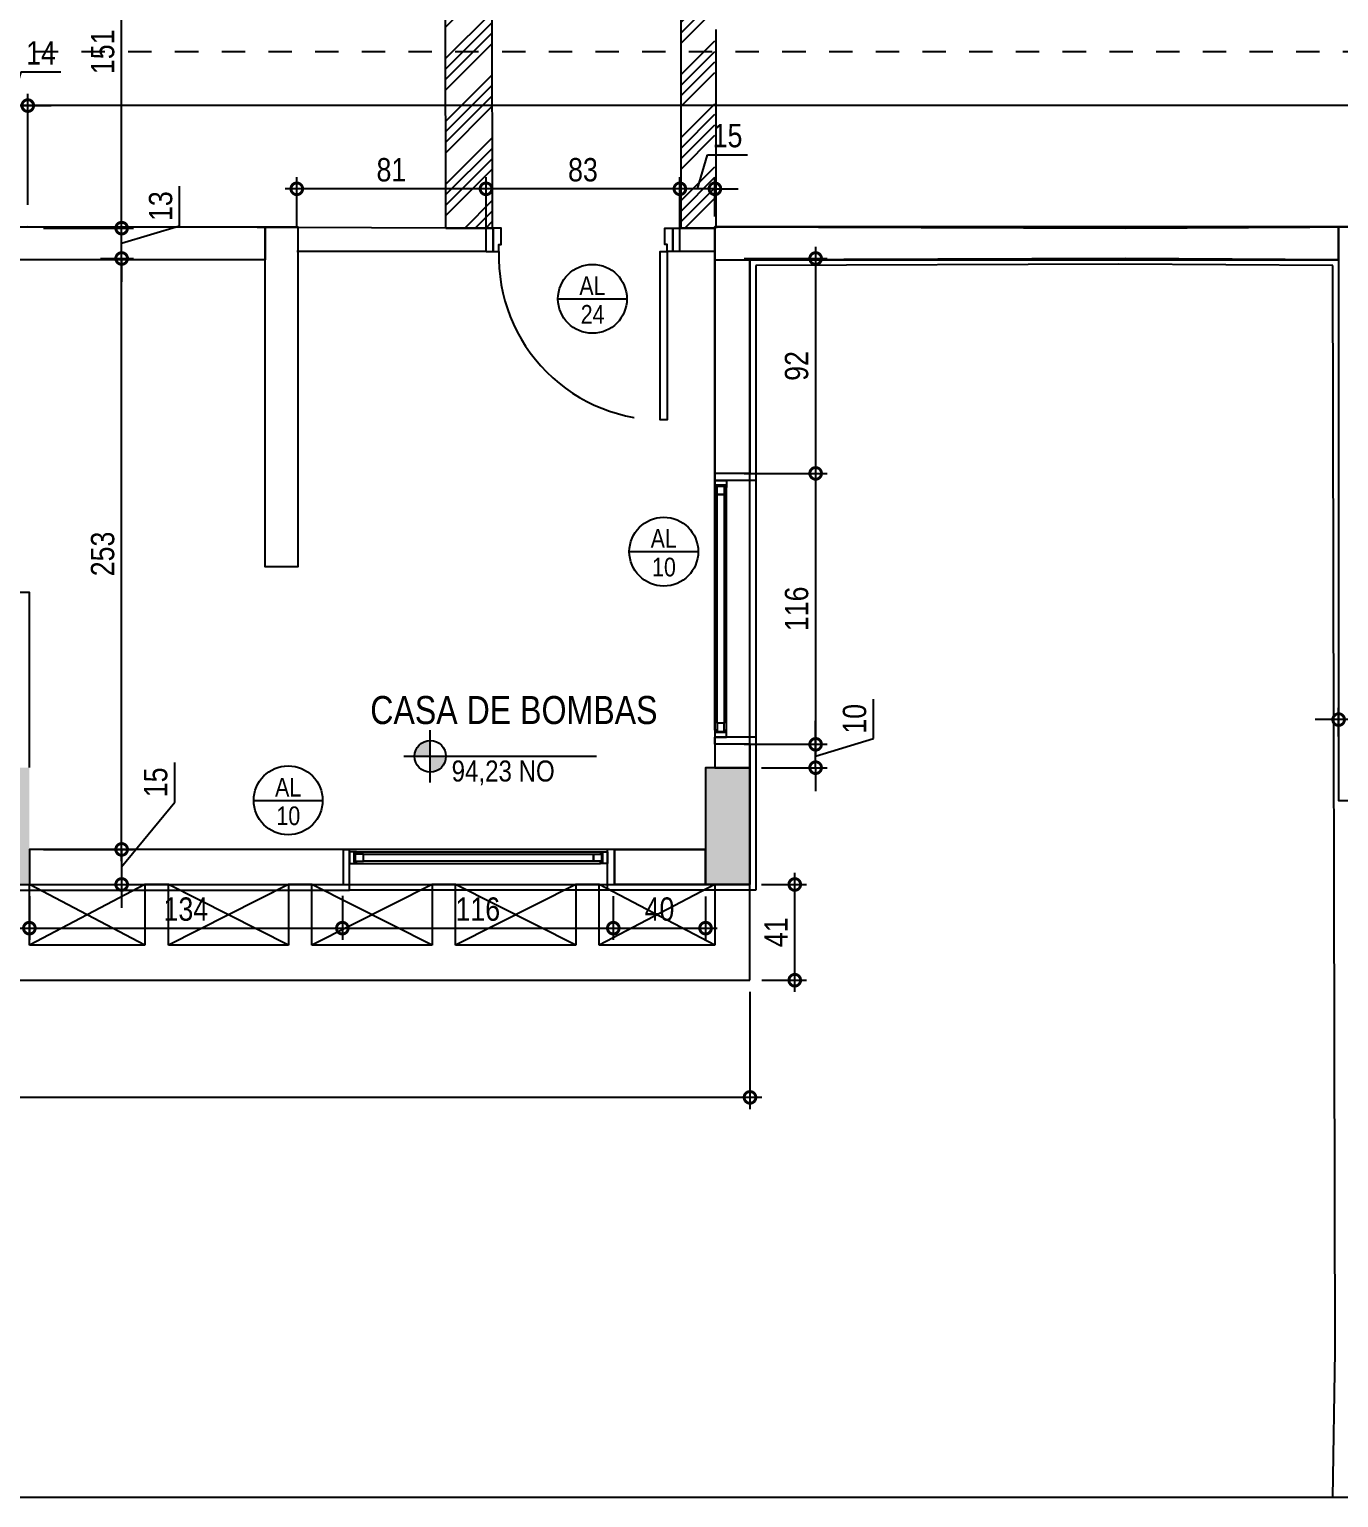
# Model space of a CAD drawing. Header units: metres. Extents: x -21 to 570, y -75 to 184.
# Drawn here: x -5.74 to -0.14, y -2.99 to 3.3 of the extents above; entities that cross this region are included whole.
import ezdxf
from ezdxf.enums import TextEntityAlignment as Align

# ---------------------------------------------------------------- set-up
doc = ezdxf.new("R2010")
doc.units = ezdxf.units.M
for name, pattern in [('CONTINUOS', [0]), ('DASHEDX2', [1.5, 1, -0.5]), ('ESTILO_TQS_0001', [1, 0.7, -0.3]), ('ESTILO_TQS_0004', [1.12, 0.5, -0.2, 0.01, -0.2, 0.01, -0.2])]:
    doc.linetypes.add(name, pattern=pattern)
for name, color, linetype in [('1', 232, 'DASHEDX2'), ('205', 7, 'ESTILO_TQS_0004'), ('21', 232, 'Continuous'), ('210', 15, 'ESTILO_TQS_0001'), ('28', 232, 'Continuous'), ('3', 2, 'Continuous'), ('ARQ-ALV ACAB', 4, 'Continuous'), ('ARQ-ALV OSSO', 5, 'Continuous'), ('ARQ-AUX', 7, 'Continuous'), ('ARQ-AUX1', 1, 'Continuous'), ('ARQ-CAX @ 1', 1, 'Continuous'), ('ARQ-DIM', 2, 'Continuous'), ('ARQ-PRJ', 7, 'DASHEDX2'), ('ARQ-SIM', 1, 'Continuous'), ('ARQ-TXT', 2, 'Continuous')]:
    doc.layers.add(name, color=color, linetype=linetype)
doc.styles.add('Adesa', font='ARIALN.TTF')
doc.styles.add('M50', font='ARIALN.TTF', dxfattribs={"height": 0.15})
doc.dimstyles.new('ADESA 1-0050', dxfattribs={"dimtxt": 0.1, "dimasz": 0.1, "dimexe": 0.05, "dimexo": 0.05, "dimgap": 0.03, "dimtad": 1, "dimdec": 1, "dimlfac": 100, "dimzin": 12, "dimtxsty": 'Adesa', "dimblk": 'DOTSMALL', "dimcen": 1, "dimdle": 0.05, "dimclrd": 1, "dimclre": 1, "dimclrt": 256, "dimazin": 3, "dimtm": 1e-09, "dimtfac": 1, "dimtdec": 1, "dimtmove": 1, "dimatfit": 0, "dimldrblk": 'DOTSMALL', "dimfxl": 0.8, "dimtvp": 2, "dimtolj": 1, "dimtzin": 0, "dimarcsym": 0})

# ---------------------------------------------------------------- blocks, each defined once
blk = doc.blocks.new('*U489')
at = {"color": 0, "linetype": 'ByBlock', "ltscale": 0.5}
for points in [[(0.02, -0.045), (0.02, -0.045), (0.02, -0.045), (0.02, -0.045), (0.02, -0.045), (0.02, -0.045), (0.02, -0.045), (0.02, -0.045), (0.02, -0.045), (0.03, -0.045), (0.03, -0.05), (0, -0.05), (0, 0), (0.03, 0), (0.03, -0.005), (0.02, -0.005), (0.02, -0.045)], [(1.085, -0.045), (1.085, -0.045), (1.085, -0.045), (1.085, -0.045), (1.085, -0.045), (1.085, -0.045), (1.085, -0.045), (1.085, -0.045), (1.085, -0.045), (1.075, -0.045), (1.075, -0.05), (1.105, -0.05), (1.105, 0), (1.075, 0), (1.075, -0.005), (1.085, -0.005), (1.085, -0.045)], [(0.025, -0.01), (0.06, -0.01), (0.06, -0.04), (0.025, -0.04)], [(1.08, -0.01), (1.045, -0.01), (1.045, -0.04), (1.08, -0.04)]]:
    blk.add_lwpolyline(points, close=True, dxfattribs=at)
at = {"color": 8, "linetype": 'ByBlock', "ltscale": 0.5}
for points in [[(1.075, 0), (0.03, 0)], [(1.075, -0.05), (0.03, -0.05)]]:
    blk.add_lwpolyline(points, dxfattribs=at)
at = {"color": 7, "linetype": 'ByBlock', "ltscale": 0.5}
blk.add_lwpolyline([(1.045, -0.01), (1.045, -0.04), (0.06, -0.04), (0.06, -0.01)], close=True, dxfattribs=at)
blk = doc.blocks.new('*U418')
for points in [[(-0.745, -0.1), (-0.72, -0.1), (-0.72, -0.07), (-0.71, -0.07), (-0.71, 0), (-0.745, 0), (-0.745, -0.1)], [(0.025, -0.1), (0, -0.1), (0, -0.07), (-0.01, -0.07), (-0.01, 0), (0.025, 0), (0.025, -0.1)], [(0, -0.1), (0, -0.8204), (-0.03, -0.8204), (-0.03, -0.1)]]:
    blk.add_lwpolyline(points, close=True)
at = {"layer": 'ARQ-PRJ'}
blk.add_arc((-0.0208, -0.1212), 0.6996, 178.25988, 271.70132, dxfattribs=at)
blk = doc.blocks.new('EST-PR-012-BAR-R02')
at = {"layer": '1', "color": 1, "linetype": 'CONTINUOS'}
for points in [[(335.49, 77), (266, 77)], [(266, 77), (266, 36)], [(396.99, 77), (335.49, 77)], [(458.49, 77), (396.99, 77)], [(519.99, 77), (458.49, 77)], [(581.98, 77), (519.99, 77)], [(281, 62), (330.49, 62)], [(281, 36), (281, 62)], [(330.49, 62), (330.49, 36)], [(340.49, 62), (391.99, 62)], [(340.49, 36), (340.49, 62)], [(391.99, 62), (391.99, 36)], [(401.99, 62), (453.49, 62)], [(401.99, 36), (401.99, 62)], [(453.49, 62), (453.49, 36)], [(463.49, 62), (514.99, 62)], [(463.49, 36), (463.49, 62)], [(514.99, 62), (514.99, 36)], [(524.99, 62), (574.48, 62)], [(524.99, 36), (524.99, 62)], [(574.48, 62), (574.48, 36)], [(330.49, 36), (285, 36)], [(391.99, 36), (340.49, 36)], [(453.49, 36), (401.99, 36)], [(514.99, 36), (463.49, 36)], [(574.48, 36), (524.99, 36)], [(574.48, -14), (574.48, -89)], [(574.48, -89), (645.7, -89)]]:
    blk.add_lwpolyline(points, dxfattribs=at)
at = {"layer": '21'}
for p, q in [((281, 36), (330.49, 62)), ((281, 62), (330.49, 36)), ((340.49, 36), (391.99, 62)), ((340.49, 62), (391.99, 36)), ((401.99, 36), (453.49, 62)), ((401.99, 62), (453.49, 36)), ((463.49, 36), (514.99, 62)), ((463.49, 62), (514.99, 36)), ((524.99, 36), (574.48, 62)), ((524.99, 62), (574.48, 36))]:
    blk.add_line(p, q, dxfattribs=at)
at = {"layer": '210'}
for p, q in [((330.49, 36), (340.49, 36)), ((391.99, 36), (401.99, 36)), ((453.49, 36), (463.49, 36)), ((514.99, 36), (524.99, 36))]:
    blk.add_line(p, q, dxfattribs=at)
blk = doc.blocks.new('*U478')
at = {"color": 0, "linetype": 'ByBlock', "ltscale": 0.5}
for points in [[(0.02, -0.045), (0.02, -0.045), (0.02, -0.045), (0.02, -0.045), (0.02, -0.045), (0.02, -0.045), (0.02, -0.045), (0.02, -0.045), (0.02, -0.045), (0.03, -0.045), (0.03, -0.05), (0, -0.05), (0, 0), (0.03, 0), (0.03, -0.005), (0.02, -0.005), (0.02, -0.045)], [(1.08, -0.045), (1.08, -0.045), (1.08, -0.045), (1.08, -0.045), (1.08, -0.045), (1.08, -0.045), (1.08, -0.045), (1.08, -0.045), (1.08, -0.045), (1.07, -0.045), (1.07, -0.05), (1.1, -0.05), (1.1, 0), (1.07, 0), (1.07, -0.005), (1.08, -0.005), (1.08, -0.045)], [(0.025, -0.01), (0.06, -0.01), (0.06, -0.04), (0.025, -0.04)], [(1.075, -0.01), (1.04, -0.01), (1.04, -0.04), (1.075, -0.04)]]:
    blk.add_lwpolyline(points, close=True, dxfattribs=at)
at = {"color": 8, "linetype": 'ByBlock', "ltscale": 0.5}
for points in [[(1.07, 0), (0.03, 0)], [(1.07, -0.05), (0.03, -0.05)]]:
    blk.add_lwpolyline(points, dxfattribs=at)
at = {"color": 7, "linetype": 'ByBlock', "ltscale": 0.5}
blk.add_lwpolyline([(1.04, -0.01), (1.04, -0.04), (0.06, -0.04), (0.06, -0.01)], close=True, dxfattribs=at)
blk = doc.blocks.new('A$C3afc5645')
h = blk.add_hatch()
h.set_pattern_fill('ANSI34', color=8, scale=0.01)
h.paths.add_polyline_path([(4.2634, -3.6133), (4.0634, -3.6133), (4.0634, -3.9609), (4.2634, -3.9609)])
h.paths.add_polyline_path([(4.2634, -3.6133), (4.2634, -3.4133), (3.9641, -3.4133), (3.9617, -2.4498), (3.7617, -2.4503), (3.7646, -3.6133)])
h.paths.add_polyline_path([(9.9254, -3.6922), (10.1254, -3.6922), (10.1254, -4.7922), (9.9254, -4.7922)])
h.paths.add_polyline_path([(9.9254, -2.7177), (10.1254, -2.7177), (10.1254, -1.6177), (9.9254, -1.6177)])
at = {"layer": 'ARQ-AUX1'}
h = blk.add_hatch(dxfattribs=at)
h.set_pattern_fill('ANSI34', color=8, scale=0.01)
h.paths.add_polyline_path([(2.956, -2.45), (2.881, -2.45), (2.881, -3.2051), (2.956, -3.2051)])
h.paths.add_polyline_path([(2.881, -2.45), (2.81, -2.45), (2.81, -2.49), (2.81, -3.2051), (2.881, -3.2051)])
h.paths.add_polyline_path([(2.956, -3.2051), (2.881, -3.2051), (2.881, -3.4372), (2.956, -3.3646)])
h.paths.add_polyline_path([(2.881, -3.2051), (2.8099, -3.2051), (2.8099, -3.506), (2.881, -3.4372)])
h.paths.add_polyline_path([(2.806, -3.301), (2.6599, -3.4424), (2.6599, -3.6511), (2.806, -3.5098)])
h.paths.add_polyline_path([(2.6599, -3.4424), (2.1457, -3.9401), (2.3614, -3.9401), (2.6599, -3.6511)])
for p, q in [((2.806, -3.301, 0), (2.806, -2.45)), ((2.806, -2.45), (2.806, -2.45)), ((2.956, -3.3646, 0), (2.956, -2.4454)), ((2.956, -2.4454), (2.956, -2.45)), ((3.7617, -2.4503, 0), (3.7646, -3.6133, 0)), ((3.9617, -2.4498, 0), (3.9641, -3.4133, 0)), ((3.9641, -3.4133, 0), (4.2634, -3.4133, 0)), ((3.7646, -3.6133, 0), (4.2634, -3.6133, 0))]:
    blk.add_line(p, q, dxfattribs=at)
blk.add_lwpolyline([(2.806, -2.45), (2.956, -2.45)], dxfattribs=at)
at = {"layer": 'ARQ-AUX1', "elevation": 0}
blk.add_lwpolyline([(3.9617, -2.4498), (3.7617, -2.4503)], dxfattribs=at)
blk = doc.blocks.new('est-lo-12-bar-r05')
at = {"layer": '3'}
h = blk.add_hatch(color=8, dxfattribs=at)
h.dxf.hatch_style = 1
h.paths.add_polyline_path([(265.995777, -14.002855), (284.995777, -14.002855), (284.995777, 35.997145), (265.995777, 35.997145)])
h.paths.add_polyline_path([(574.479516, -14.002855), (593.479516, -14.002855), (593.479516, 35.997145), (574.479516, 35.997145)])
h.paths.add_polyline_path([(574.479516, -677.000531), (593.479516, -677.000531), (593.479516, -627.000531), (574.479516, -627.000531)])
h.paths.add_polyline_path([(265.995777, -677.000531), (284.995777, -677.000531), (284.995777, -627.000531), (265.995777, -627.000531)])
h.paths.add_polyline_path([(-805.000061, -14.002855), (-786.000061, -14.002855), (-786.000061, 35.997145), (-805.000061, 35.997145)])
h.paths.add_polyline_path([(-1113.500883, -14.002855), (-1094.500883, -14.002855), (-1094.500883, 35.997145), (-1113.500883, 35.997145)])
h.paths.add_polyline_path([(-1113.500883, -677.000531), (-1094.500883, -677.000531), (-1094.500883, -627.000531), (-1113.500883, -627.000531)])
h.paths.add_polyline_path([(-805.000061, -677.000531), (-786.000061, -677.000531), (-786.000061, -627.000531), (-805.000061, -627.000531)])
at = {"layer": '1'}
blk.add_line((14, -245.501325), (13.994618, 0), dxfattribs=at)
at = {"layer": '205'}
blk.add_line((-3517.85276, -320.501693), (1995.986055, -320.501693), dxfattribs=at)
at = {"layer": '28'}
for p, q in [((280.995777, -231.500633), (14, -231.501268)), ((14, -231.501268), (14, -245.501325)), ((14, -245.501325), (280.995777, -245.501325))]:
    blk.add_line(p, q, dxfattribs=at)
for points in [[(284.995777, 20.996335), (574.479516, 20.996335), (574.479516, 35.996335), (284.995777, 35.996335), (284.995777, 20.996335)], [(284.995777, 20.996335), (574.479516, 20.996335)], [(0.005382, -245.501325), (14, -245.501325), (13.994618, 0), (0, 0), (0.005382, -245.501325)], [(265.995777, -245.501325), (280.995777, -245.501325), (280.995777, -14.002855), (265.995777, -14.002855), (265.995777, -231.500669)], [(265.995777, -14.002855), (265.995777, -231.500209)], [(280.995777, -231.500209), (280.995777, -14.002855)]]:
    blk.add_lwpolyline(points, dxfattribs=at)
for points in [[(459.496043, -99.999277), (473.496043, -99.999277), (473.496043, -245.501325), (459.496043, -245.501325)], [(473.496043, -231.500353), (741.985584, -231.500353), (741.985584, -245.50198), (473.496043, -245.50198)]]:
    blk.add_lwpolyline(points, close=True, dxfattribs=at)
at = {"layer": '3', "linetype": 'Continuous'}
blk.add_lwpolyline([(265.995777, -14.002855), (284.995777, -14.002855), (284.995777, 35.997145), (265.995777, 35.997145), (265.995777, -14.002855)], dxfattribs=at)
blk = doc.blocks.new('COBERTURA')
at = {"layer": 'ARQ-ALV ACAB'}
for p, q in [((-5.195, 2.985), (0.1749, 2.985)), ((0.1649, 2.985, 0), (0.1549, 2.36, 0)), ((0.1549, 2.36, 0), (0.165, -2.29)), ((2.635, -1.9751), (2.635, 0.3849)), ((2.635, 0.3849), (3.2699, 0.3849)), ((3.2699, 0.3849), (3.27, 0.2099)), ((5.9198, 0.3849), (4.375, 0.3849)), ((4.375, 0.3849), (4.375, 0.2099)), ((2.635, -0.27), (2.81, -0.27)), ((2.635, -1.37), (2.81, -1.37)), ((2.635, -2.29), (2.635, -1.975)), ((2.635, -1.975), (2.635, -1.9751)), ((0.165, -2.29), (1.0804, -2.2951, 0)), ((1.0804, -2.2951, 0), (2.635, -2.29)), ((2.96, -2.35), (2.99, -2.35)), ((2.99, -2.35), (2.99, -2.45)), ((3.79, -2.35), (3.76, -2.35)), ((3.76, -2.35), (3.76, -2.45)), ((2.99, -2.45), (2.96, -2.45)), ((3.76, -2.45), (3.79, -2.45)), ((2.805, -2.455), (2.805, -2.455))]:
    blk.add_line(p, q, dxfattribs=at)
for points in [[(3.24, 0.2099), (3.2699, 0.2099)], [(4.4, 0.2099), (4.375, 0.2099)], [(2.81, -0.24), (2.81, -0.27)], [(2.81, -1.37), (2.81, -1.4)]]:
    blk.add_lwpolyline(points, dxfattribs=at)
at = {"layer": 'ARQ-ALV OSSO'}
for p, q in [((2.66, 0.3599), (3.24, 0.3599)), ((2.66, -0.2401), (2.66, 0.3599)), ((3.24, 0.2099), (3.24, 0.36)), ((3.24, 0.36), (3.24, 0.2099)), ((3.24, 0.3599), (3.24, 0.2099)), ((3.24, 0.2099), (2.85, 0.2099)), ((2.66, -0.24), (2.81, -0.24)), ((2.66, -2.0001), (2.66, -1.4)), ((2.66, -1.4), (2.81, -1.4)), ((2.81, -1.3995), (2.81, -2.455)), ((2.66, -2.315), (2.66, -2)), ((2.66, -2), (2.66, -2.0001)), ((0.14, -2.315), (1.0504, -2.3201, 0)), ((1.0504, -2.3201, 0), (2.66, -2.315)), ((2.81, -2.3501), (2.96, -2.35)), ((2.96, -2.35), (2.96, -2.45)), ((1.0504, -2.45), (0.0001, -2.455)), ((2.805, -2.455), (1.0504, -2.45)), ((2.8, -2.45), (2.8, -2.45)), ((2.96, -2.45), (2.81, -2.45))]:
    blk.add_line(p, q, dxfattribs=at)
for points in [[(4.4, 0.36), (4.4, 0.2099), (5.7448, 0.2099)], [(5.8948, 0.3599), (5.8948, 0.3599), (4.4, 0.3599)], [(2.81, -0.24), (2.81, -0.14)], [(5.7448, -0.1401), (5.7448, -0.8901), (6.26, -0.8901), (6.26, -0.74)], [(4.595, -2.35), (4.595, -1), (4.735, -1), (4.735, -2.315), (7.4199, -2.315), (7.4199, -2.455), (5.8948, -2.4551)], [(3.79, -2.35), (3.79, -2.45)], [(3.79, -2.35), (4.6, -2.35)], [(3.79, -2.45), (5.7516, -2.455)]]:
    blk.add_lwpolyline(points, dxfattribs=at)
at = {"layer": 'ARQ-AUX', "elevation": 0}
blk.add_lwpolyline([(0.1646, 2.9852), (10.1446, 2.9851)], dxfattribs=at)
at = {"layer": 'ARQ-AUX'}
for points in [[(3.2699, 0.3849), (4.375, 0.3849)], [(2.635, -1.37), (2.6349, -0.265)]]:
    blk.add_lwpolyline(points, dxfattribs=at)
at = {"linetype": 'Continuous', "xscale": 0.01, "yscale": 0.01, "zscale": 0.01}
for name, p in [('est-lo-12-bar-r05', (0, 0)), ('EST-PR-012-BAR-R02', (0, -0.0001, 0))]:
    blk.add_blockref(name, p, dxfattribs=at)
at = {"layer": 'ARQ-CAX @ 1'}
blk.add_blockref('*U489', (3.2699, 0.2699), dxfattribs=at)
for name, p, rotation in [('*U478', (2.76, -1.37), 90.00000000000001), ('*U418', (3.015, -2.45), 180)]:
    blk.add_blockref(name, p, dxfattribs=dict(at, rotation=rotation))
at = {"layer": 'ARQ-DIM'}
blk.add_blockref('A$C3afc5645', (0, 0), dxfattribs=at)
blk = doc.blocks.new('NipAcOs')
at = {"layer": 'ARQ-SIM'}
h = blk.add_hatch(color=256, dxfattribs=at)
h.dxf.hatch_style = 1
h.paths.add_polyline_path([(0, 0.15, 0.414214), (-0.15, 0), (0, 0)])
h.paths.add_polyline_path([(0.15, 0), (0, 0), (0, -0.15, 0.414214)])
for p, q in [((0, -0.25), (0, 0.25)), ((-0.25, 0), (0.15, 0)), ((0.15, 0), (1.583, 0))]:
    blk.add_line(p, q, dxfattribs=at)
blk.add_circle((0, 0), 0.15, dxfattribs=at)
at = {"style": 'Adesa'}
for p in [(0.204, 0.06), (0.204, -0.24)]:
    blk.add_attdef('000,00', p, '', height=0.2, dxfattribs=at)
blk = doc.blocks.new('TIPO COTA$0$Chamada_planta')
at = {"layer": 'ARQ-SIM'}
blk.add_line((-0.983, 0), (0.983, 0), dxfattribs=at)
blk.add_circle((0, 0), 0.983, dxfattribs=at)
at = {"layer": 'ARQ-SIM', "color": 2, "style": 'Adesa'}
for tag, p in [('NUMERO', (0, 0.234)), ('C.D.', (0, -0.272))]:
    blk.add_attdef(tag, text='', height=0.5, dxfattribs=at).set_placement(p, align=Align.MIDDLE_CENTER)
blk = doc.blocks.new('_DotSmall')
at = {"color": 0, "linetype": 'ByBlock', "const_width": 0.5}
blk.add_lwpolyline([(-0.0625, 0, 1), (0.0625, 0, 1)], format="xyb", close=True, dxfattribs=at)
blk = doc.blocks.new('*D156')
at = {"layer": 'ARQ-DIM', "color": 1, "lineweight": -2, "transparency": 16777216}
for p, q in [((-5.7448, -0.4099), (-5.7448, -0.5971)), ((-4.405, -0.4087), (-4.405, -0.5971)), ((-5.7948, -0.5471), (-4.355, -0.5471))]:
    blk.add_line(p, q, dxfattribs=at)
at = {"layer": 'Defpoints', "color": 0, "transparency": 16777216}
for p in [(-5.7448, -0.3599, 0), (-4.405, -0.3587, 0), (-4.405, -0.5471)]:
    blk.add_point(p, dxfattribs=at)
at = {"layer": 'ARQ-DIM', "color": 1, "lineweight": -2, "transparency": 16777216, "xscale": 0.1, "yscale": 0.1, "zscale": 0.1, "rotation": 180}
blk.add_blockref('_DotSmall', (-5.7448, -0.5471), dxfattribs=at)
at = {"layer": 'ARQ-DIM', "color": 1, "lineweight": -2, "transparency": 16777216, "xscale": 0.1, "yscale": 0.1, "zscale": 0.1}
blk.add_blockref('_DotSmall', (-4.405, -0.5471), dxfattribs=at)
at = {"layer": 'ARQ-DIM', "transparency": 16777216, "insert": (-5.0749, -0.4661), "char_height": 0.1, "attachment_point": 5, "style": 'Adesa'}
blk.add_mtext('\\A1;134', dxfattribs=at)
blk = doc.blocks.new('*D157')
at = {"layer": 'ARQ-DIM', "color": 1, "lineweight": -2, "transparency": 16777216}
for p, q in [((-4.405, -0.4099), (-4.405, -0.5971)), ((-3.245, -0.4099), (-3.245, -0.5971)), ((-4.455, -0.5471), (-3.195, -0.5471))]:
    blk.add_line(p, q, dxfattribs=at)
at = {"layer": 'Defpoints', "color": 0, "transparency": 16777216}
for p in [(-4.405, -0.3599, 0), (-3.245, -0.3599, 0), (-3.245, -0.5471)]:
    blk.add_point(p, dxfattribs=at)
at = {"layer": 'ARQ-DIM', "color": 1, "lineweight": -2, "transparency": 16777216, "xscale": 0.1, "yscale": 0.1, "zscale": 0.1, "rotation": 180}
blk.add_blockref('_DotSmall', (-4.405, -0.5471), dxfattribs=at)
at = {"layer": 'ARQ-DIM', "color": 1, "lineweight": -2, "transparency": 16777216, "xscale": 0.1, "yscale": 0.1, "zscale": 0.1}
blk.add_blockref('_DotSmall', (-3.245, -0.5471), dxfattribs=at)
at = {"layer": 'ARQ-DIM', "transparency": 16777216, "insert": (-3.825, -0.4661), "char_height": 0.1, "attachment_point": 5, "style": 'Adesa'}
blk.add_mtext('\\A1;116', dxfattribs=at)
blk = doc.blocks.new('*D158')
at = {"layer": 'ARQ-DIM', "color": 1, "lineweight": -2, "transparency": 16777216}
for p, q in [((-3.245, -0.4099), (-3.245, -0.5971)), ((-2.85, -0.4112), (-2.85, -0.5971)), ((-3.295, -0.5471), (-2.8, -0.5471))]:
    blk.add_line(p, q, dxfattribs=at)
at = {"layer": 'Defpoints', "color": 0, "transparency": 16777216}
for p in [(-3.245, -0.3599, 0), (-2.85, -0.3612, 0), (-2.85, -0.5471)]:
    blk.add_point(p, dxfattribs=at)
at = {"layer": 'ARQ-DIM', "color": 1, "lineweight": -2, "transparency": 16777216, "xscale": 0.1, "yscale": 0.1, "zscale": 0.1, "rotation": 180}
blk.add_blockref('_DotSmall', (-3.245, -0.5471), dxfattribs=at)
at = {"layer": 'ARQ-DIM', "color": 1, "lineweight": -2, "transparency": 16777216, "xscale": 0.1, "yscale": 0.1, "zscale": 0.1}
blk.add_blockref('_DotSmall', (-2.85, -0.5471), dxfattribs=at)
at = {"layer": 'ARQ-DIM', "transparency": 16777216, "insert": (-3.0475, -0.4661), "char_height": 0.1, "attachment_point": 5, "style": 'Adesa'}
blk.add_mtext('\\A1;40', dxfattribs=at)
blk = doc.blocks.new('*D21')
at = {"layer": 'ARQ-DIM', "color": 1, "lineweight": -2, "transparency": 16777216}
for p, q in [((-5.8232, 2.9747), (-5.7796, 3.1199)), ((-5.7796, 3.1199), (-5.6102, 3.1199)), ((-5.8948, 2.525), (-5.8948, 3.0247)), ((-5.7516, 2.55), (-5.7516, 3.0247)), ((-5.8948, 2.9747), (-5.9948, 2.9747)), ((-5.8948, 2.9747), (-5.7516, 2.9747)), ((-5.8948, 2.9747), (-5.7516, 2.9747)), ((-5.7516, 2.9747), (-5.6516, 2.9747))]:
    blk.add_line(p, q, dxfattribs=at)
at = {"layer": 'Defpoints', "color": 0, "transparency": 16777216}
for p in [(-5.7516, 2.9747), (-5.8948, 2.475, 0), (-5.7516, 2.5, 0)]:
    blk.add_point(p, dxfattribs=at)
at = {"layer": 'ARQ-DIM', "color": 1, "lineweight": -2, "transparency": 16777216, "xscale": 0.1, "yscale": 0.1, "zscale": 0.1}
blk.add_blockref('_DotSmall', (-5.8948, 2.9747), dxfattribs=at)
at = {"layer": 'ARQ-DIM', "color": 1, "lineweight": -2, "transparency": 16777216, "xscale": 0.1, "yscale": 0.1, "zscale": 0.1, "rotation": 180}
blk.add_blockref('_DotSmall', (-5.7516, 2.9747), dxfattribs=at)
at = {"layer": 'ARQ-DIM', "transparency": 16777216, "insert": (-5.6949, 3.2001), "char_height": 0.1, "attachment_point": 5, "style": 'Adesa'}
blk.add_mtext('\\A1;14', dxfattribs=at)
blk = doc.blocks.new('*D25')
at = {"layer": 'ARQ-DIM', "color": 1, "lineweight": -2, "transparency": 16777216}
for p, q in [((-5.1225, -0.0079), (-5.1225, 0.1625)), ((-5.3497, -0.2849), (-5.1225, -0.0079)), ((-5.3497, -0.2099), (-5.3497, -0.1099)), ((-5.6849, -0.2099), (-5.2997, -0.2099)), ((-5.3497, -0.2099), (-5.3497, -0.3599)), ((-5.3497, -0.2099), (-5.3497, -0.3599)), ((-5.6849, -0.3599), (-5.2997, -0.3599)), ((-5.3497, -0.3599), (-5.3497, -0.4599))]:
    blk.add_line(p, q, dxfattribs=at)
at = {"layer": 'Defpoints', "color": 0, "transparency": 16777216}
for p in [(-5.7349, -0.2099, 0), (-5.7349, -0.3599, 0), (-5.3497, -0.3599)]:
    blk.add_point(p, dxfattribs=at)
at = {"layer": 'ARQ-DIM', "color": 1, "lineweight": -2, "transparency": 16777216, "xscale": 0.1, "yscale": 0.1, "zscale": 0.1}
for p, rotation in [((-5.3497, -0.2099), 270), ((-5.3497, -0.3599), 90)]:
    blk.add_blockref('_DotSmall', p, dxfattribs=dict(at, rotation=rotation))
at = {"layer": 'ARQ-DIM', "transparency": 16777216, "insert": (-5.2036, 0.0773), "char_height": 0.1, "attachment_point": 5, "rotation": 90, "style": 'Adesa'}
blk.add_mtext('\\A1;15', dxfattribs=at)
blk = doc.blocks.new('*D26')
at = {"layer": 'ARQ-DIM', "color": 1, "lineweight": -2, "transparency": 16777216}
for p, q in [((-5.3497, -0.26), (-5.3497, 2.37)), ((-5.4397, 2.32), (-5.2997, 2.32)), ((-5.3757, -0.21), (-5.2997, -0.21))]:
    blk.add_line(p, q, dxfattribs=at)
at = {"layer": 'Defpoints', "color": 0, "transparency": 16777216}
for p in [(-5.4897, 2.32, 0), (-5.3497, 2.32), (-5.4257, -0.21, 0)]:
    blk.add_point(p, dxfattribs=at)
at = {"layer": 'ARQ-DIM', "color": 1, "lineweight": -2, "transparency": 16777216, "xscale": 0.1, "yscale": 0.1, "zscale": 0.1}
for p, rotation in [((-5.3497, 2.32), 90), ((-5.3497, -0.21), 270)]:
    blk.add_blockref('_DotSmall', p, dxfattribs=dict(at, rotation=rotation))
at = {"layer": 'ARQ-DIM', "transparency": 16777216, "insert": (-5.4307, 1.055), "char_height": 0.1, "attachment_point": 5, "rotation": 90, "style": 'Adesa'}
blk.add_mtext('\\A1;253', dxfattribs=at)
blk = doc.blocks.new('*D27')
at = {"layer": 'ARQ-DIM', "color": 1, "lineweight": -2, "transparency": 16777216}
for p, q in [((-5.1015, 2.4595), (-5.1015, 2.6292)), ((-5.3497, 2.45), (-5.3497, 2.55)), ((-5.3497, 2.385), (-5.1015, 2.4595)), ((-5.4423, 2.45), (-5.2997, 2.45)), ((-5.3497, 2.32), (-5.3497, 2.45)), ((-5.3497, 2.32), (-5.3497, 2.45)), ((-5.3897, 2.32), (-5.2997, 2.32)), ((-5.3497, 2.32), (-5.3497, 2.22))]:
    blk.add_line(p, q, dxfattribs=at)
at = {"layer": 'Defpoints', "color": 0, "transparency": 16777216}
for p in [(-5.4923, 2.45), (-5.3497, 2.45), (-5.4397, 2.32)]:
    blk.add_point(p, dxfattribs=at)
at = {"layer": 'ARQ-DIM', "color": 1, "lineweight": -2, "transparency": 16777216, "xscale": 0.1, "yscale": 0.1, "zscale": 0.1}
for p, rotation in [((-5.3497, 2.45), 270), ((-5.3497, 2.32), 90)]:
    blk.add_blockref('_DotSmall', p, dxfattribs=dict(at, rotation=rotation))
at = {"layer": 'ARQ-DIM', "transparency": 16777216, "insert": (-5.1825, 2.5443), "char_height": 0.1, "attachment_point": 5, "rotation": 90, "style": 'Adesa'}
blk.add_mtext('\\A1;13', dxfattribs=at)
blk = doc.blocks.new('*D28')
at = {"layer": 'ARQ-DIM', "color": 1, "lineweight": -2, "transparency": 16777216}
for p, q in [((-5.3497, 2.4), (-5.3497, 4.0101)), ((-5.5518, 3.9601), (-5.2997, 3.9601)), ((-5.685, 2.45), (-5.2997, 2.45))]:
    blk.add_line(p, q, dxfattribs=at)
at = {"layer": 'Defpoints', "color": 0, "transparency": 16777216}
for p in [(-5.6018, 3.9601, 0), (-5.3497, 3.9601), (-5.735, 2.45, 0)]:
    blk.add_point(p, dxfattribs=at)
at = {"layer": 'ARQ-DIM', "color": 1, "lineweight": -2, "transparency": 16777216, "xscale": 0.1, "yscale": 0.1, "zscale": 0.1}
for p, rotation in [((-5.3497, 3.9601), 90), ((-5.3497, 2.45), 270)]:
    blk.add_blockref('_DotSmall', p, dxfattribs=dict(at, rotation=rotation))
at = {"layer": 'ARQ-DIM', "transparency": 16777216, "insert": (-5.4307, 3.205), "char_height": 0.1, "attachment_point": 5, "rotation": 90, "style": 'Adesa'}
blk.add_mtext('\\A1;151', dxfattribs=at)
blk = doc.blocks.new('*D40')
at = {"layer": 'ARQ-DIM', "color": 1, "lineweight": -2, "transparency": 16777216}
for p, q in [((-0.0699, 0.3459), (-0.0264, 0.4912)), ((-0.0264, 0.4912), (0.1431, 0.4912)), ((-0.14, 0.273), (-0.14, 0.3959)), ((0.0001, 0.273), (0.0001, 0.3959)), ((-0.14, 0.3459), (-0.24, 0.3459)), ((0.0001, 0.3459), (-0.14, 0.3459)), ((0.0001, 0.3459), (-0.14, 0.3459)), ((0.0001, 0.3459), (0.1001, 0.3459))]:
    blk.add_line(p, q, dxfattribs=at)
at = {"layer": 'Defpoints', "color": 0, "transparency": 16777216}
for p in [(-0.14, 0.3459), (-0.14, 0.223, 0), (0.0001, 0.223)]:
    blk.add_point(p, dxfattribs=at)
at = {"layer": 'ARQ-DIM', "color": 1, "lineweight": -2, "transparency": 16777216, "xscale": 0.1, "yscale": 0.1, "zscale": 0.1}
blk.add_blockref('_DotSmall', (-0.14, 0.3459), dxfattribs=at)
at = {"layer": 'ARQ-DIM', "color": 1, "lineweight": -2, "transparency": 16777216, "xscale": 0.1, "yscale": 0.1, "zscale": 0.1, "rotation": 180}
blk.add_blockref('_DotSmall', (0.0001, 0.3459), dxfattribs=at)
at = {"layer": 'ARQ-DIM', "transparency": 16777216, "insert": (0.0584, 0.5714), "char_height": 0.1, "attachment_point": 5, "style": 'Adesa'}
blk.add_mtext('\\A1;14', dxfattribs=at)
blk = doc.blocks.new('*D42')
at = {"layer": 'ARQ-DIM', "color": 1, "lineweight": -2, "transparency": 16777216}
for p, q in [((15.35, 3.155), (15.35, 2.9245)), ((-5.7516, 2.55), (-5.7516, 3.0245)), ((15.4, 2.9745), (-5.8016, 2.9745))]:
    blk.add_line(p, q, dxfattribs=at)
at = {"layer": 'Defpoints', "color": 0, "transparency": 16777216}
for p in [(15.35, 3.205, 0), (-5.7516, 2.9745), (-5.7516, 2.5, 0)]:
    blk.add_point(p, dxfattribs=at)
at = {"layer": 'ARQ-DIM', "color": 1, "lineweight": -2, "transparency": 16777216, "xscale": 0.1, "yscale": 0.1, "zscale": 0.1, "rotation": 180}
blk.add_blockref('_DotSmall', (-5.7516, 2.9745), dxfattribs=at)
at = {"layer": 'ARQ-DIM', "color": 1, "lineweight": -2, "transparency": 16777216, "xscale": 0.1, "yscale": 0.1, "zscale": 0.1}
blk.add_blockref('_DotSmall', (15.35, 2.9745), dxfattribs=at)
at = {"layer": 'ARQ-DIM', "transparency": 16777216, "insert": (4.7992, 3.0555), "char_height": 0.1, "attachment_point": 5, "style": 'Adesa'}
blk.add_mtext('\\A1;2110', dxfattribs=at)
blk = doc.blocks.new('*D266')
at = {"layer": 'ARQ-DIM', "color": 1, "lineweight": -2, "transparency": 16777216}
for p, q in [((-2.885, 2.6184), (-2.8411, 2.7644)), ((-2.8411, 2.7644), (-2.6708, 2.7644)), ((-2.96, 2.5), (-2.96, 2.6684)), ((-2.81, 2.5), (-2.81, 2.6684)), ((-2.96, 2.6184), (-3.06, 2.6184)), ((-2.81, 2.6184), (-2.96, 2.6184)), ((-2.81, 2.6184), (-2.96, 2.6184)), ((-2.81, 2.6184), (-2.71, 2.6184))]:
    blk.add_line(p, q, dxfattribs=at)
at = {"layer": 'Defpoints', "color": 0, "transparency": 16777216}
for p in [(-2.96, 2.6184), (-2.96, 2.45), (-2.81, 2.45)]:
    blk.add_point(p, dxfattribs=at)
at = {"layer": 'ARQ-DIM', "color": 1, "lineweight": -2, "transparency": 16777216, "xscale": 0.1, "yscale": 0.1, "zscale": 0.1}
blk.add_blockref('_DotSmall', (-2.96, 2.6184), dxfattribs=at)
at = {"layer": 'ARQ-DIM', "color": 1, "lineweight": -2, "transparency": 16777216, "xscale": 0.1, "yscale": 0.1, "zscale": 0.1, "rotation": 180}
blk.add_blockref('_DotSmall', (-2.81, 2.6184), dxfattribs=at)
at = {"layer": 'ARQ-DIM', "transparency": 16777216, "insert": (-2.756, 2.8455), "char_height": 0.1, "attachment_point": 5, "style": 'Adesa'}
blk.add_mtext('\\A1;15', dxfattribs=at)
blk = doc.blocks.new('*D267')
at = {"layer": 'ARQ-DIM', "color": 1, "lineweight": -2, "transparency": 16777216}
for p, q in [((-3.79, 2.45), (-3.79, 2.6684)), ((-2.96, 2.45), (-2.96, 2.6684)), ((-2.91, 2.6184), (-3.84, 2.6184))]:
    blk.add_line(p, q, dxfattribs=at)
at = {"layer": 'Defpoints', "color": 0, "transparency": 16777216}
for p in [(-3.79, 2.6184), (-3.79, 2.4), (-2.96, 2.4)]:
    blk.add_point(p, dxfattribs=at)
at = {"layer": 'ARQ-DIM', "color": 1, "lineweight": -2, "transparency": 16777216, "xscale": 0.1, "yscale": 0.1, "zscale": 0.1, "rotation": 180}
blk.add_blockref('_DotSmall', (-3.79, 2.6184), dxfattribs=at)
at = {"layer": 'ARQ-DIM', "color": 1, "lineweight": -2, "transparency": 16777216, "xscale": 0.1, "yscale": 0.1, "zscale": 0.1}
blk.add_blockref('_DotSmall', (-2.96, 2.6184), dxfattribs=at)
at = {"layer": 'ARQ-DIM', "transparency": 16777216, "insert": (-3.375, 2.6994), "char_height": 0.1, "attachment_point": 5, "style": 'Adesa'}
blk.add_mtext('\\A1;83', dxfattribs=at)
blk = doc.blocks.new('*D268')
at = {"layer": 'ARQ-DIM', "color": 1, "lineweight": -2, "transparency": 16777216}
for p, q in [((-4.6, 2.45), (-4.6, 2.6684)), ((-3.79, 2.45), (-3.79, 2.6684)), ((-3.74, 2.6184), (-4.65, 2.6184))]:
    blk.add_line(p, q, dxfattribs=at)
at = {"layer": 'Defpoints', "color": 0, "transparency": 16777216}
for p in [(-4.6, 2.6184), (-4.6, 2.4), (-3.79, 2.4)]:
    blk.add_point(p, dxfattribs=at)
at = {"layer": 'ARQ-DIM', "color": 1, "lineweight": -2, "transparency": 16777216, "xscale": 0.1, "yscale": 0.1, "zscale": 0.1, "rotation": 180}
blk.add_blockref('_DotSmall', (-4.6, 2.6184), dxfattribs=at)
at = {"layer": 'ARQ-DIM', "color": 1, "lineweight": -2, "transparency": 16777216, "xscale": 0.1, "yscale": 0.1, "zscale": 0.1}
blk.add_blockref('_DotSmall', (-3.79, 2.6184), dxfattribs=at)
at = {"layer": 'ARQ-DIM', "transparency": 16777216, "insert": (-4.195, 2.6994), "char_height": 0.1, "attachment_point": 5, "style": 'Adesa'}
blk.add_mtext('\\A1;81', dxfattribs=at)
blk = doc.blocks.new('*D188')
at = {"layer": 'ARQ-DIM', "color": 1, "lineweight": -2, "transparency": 16777216}
for p, q in [((-10.1499, -0.82), (-10.1499, -1.3216)), ((-2.6599, -0.82), (-2.6599, -1.3216)), ((-2.6099, -1.2716), (-10.1999, -1.2716))]:
    blk.add_line(p, q, dxfattribs=at)
at = {"layer": 'Defpoints', "color": 0, "transparency": 16777216}
for p in [(-10.1499, -0.77, 0), (-2.6599, -0.77, 0), (-10.1499, -1.2716)]:
    blk.add_point(p, dxfattribs=at)
at = {"layer": 'ARQ-DIM', "color": 1, "lineweight": -2, "transparency": 16777216, "xscale": 0.1, "yscale": 0.1, "zscale": 0.1, "rotation": 180}
blk.add_blockref('_DotSmall', (-10.1499, -1.2716), dxfattribs=at)
at = {"layer": 'ARQ-DIM', "color": 1, "lineweight": -2, "transparency": 16777216, "xscale": 0.1, "yscale": 0.1, "zscale": 0.1}
blk.add_blockref('_DotSmall', (-2.6599, -1.2716), dxfattribs=at)
at = {"layer": 'ARQ-DIM', "transparency": 16777216, "insert": (-6.4049, -1.1906), "char_height": 0.1, "attachment_point": 5, "style": 'Adesa'}
blk.add_mtext('\\A1;749', dxfattribs=at)
blk = doc.blocks.new('*D189')
at = {"layer": 'ARQ-DIM', "color": 1, "lineweight": -2, "transparency": 16777216}
for p, q in [((-2.4683, -0.82), (-2.4683, -0.31)), ((-2.61, -0.36), (-2.4183, -0.36)), ((-2.6099, -0.77), (-2.4183, -0.77))]:
    blk.add_line(p, q, dxfattribs=at)
at = {"layer": 'Defpoints', "color": 0, "transparency": 16777216}
for p in [(-2.66, -0.36), (-2.4683, -0.36), (-2.6599, -0.77, 0)]:
    blk.add_point(p, dxfattribs=at)
at = {"layer": 'ARQ-DIM', "color": 1, "lineweight": -2, "transparency": 16777216, "xscale": 0.1, "yscale": 0.1, "zscale": 0.1}
for p, rotation in [((-2.4683, -0.36), 90), ((-2.4683, -0.77), 270)]:
    blk.add_blockref('_DotSmall', p, dxfattribs=dict(at, rotation=rotation))
at = {"layer": 'ARQ-DIM', "transparency": 16777216, "insert": (-2.5485, -0.565), "char_height": 0.1, "attachment_point": 5, "rotation": 90, "style": 'Adesa'}
blk.add_mtext('\\A1;41', dxfattribs=at)
blk = doc.blocks.new('*D341')
at = {"layer": 'ARQ-DIM', "color": 1, "lineweight": -2, "transparency": 16777216}
for p, q in [((-2.3789, 2.37), (-2.3789, 1.35)), ((-2.685, 2.32), (-2.3289, 2.32)), ((-2.685, 1.4), (-2.3289, 1.4))]:
    blk.add_line(p, q, dxfattribs=at)
at = {"layer": 'Defpoints', "color": 0, "transparency": 16777216}
for p in [(-2.735, 2.32), (-2.735, 1.4), (-2.3789, 1.4)]:
    blk.add_point(p, dxfattribs=at)
at = {"layer": 'ARQ-DIM', "color": 1, "lineweight": -2, "transparency": 16777216, "xscale": 0.1, "yscale": 0.1, "zscale": 0.1}
for p, rotation in [((-2.3789, 2.32), 90), ((-2.3789, 1.4), 270)]:
    blk.add_blockref('_DotSmall', p, dxfattribs=dict(at, rotation=rotation))
at = {"layer": 'ARQ-DIM', "transparency": 16777216, "insert": (-2.4599, 1.86), "char_height": 0.1, "attachment_point": 5, "rotation": 90, "style": 'Adesa'}
blk.add_mtext('\\A1;92', dxfattribs=at)
blk = doc.blocks.new('*D342')
at = {"layer": 'ARQ-DIM', "color": 1, "lineweight": -2, "transparency": 16777216}
for p, q in [((-2.3789, 1.45), (-2.3789, 0.19)), ((-2.685, 1.4), (-2.3289, 1.4)), ((-2.685, 0.24), (-2.3289, 0.24))]:
    blk.add_line(p, q, dxfattribs=at)
at = {"layer": 'Defpoints', "color": 0, "transparency": 16777216}
for p in [(-2.735, 1.4), (-2.735, 0.24), (-2.3789, 0.24)]:
    blk.add_point(p, dxfattribs=at)
at = {"layer": 'ARQ-DIM', "color": 1, "lineweight": -2, "transparency": 16777216, "xscale": 0.1, "yscale": 0.1, "zscale": 0.1}
for p, rotation in [((-2.3789, 1.4), 90), ((-2.3789, 0.24), 270)]:
    blk.add_blockref('_DotSmall', p, dxfattribs=dict(at, rotation=rotation))
at = {"layer": 'ARQ-DIM', "transparency": 16777216, "insert": (-2.4599, 0.82), "char_height": 0.1, "attachment_point": 5, "rotation": 90, "style": 'Adesa'}
blk.add_mtext('\\A1;116', dxfattribs=at)
blk = doc.blocks.new('*D343')
at = {"layer": 'ARQ-DIM', "color": 1, "lineweight": -2, "transparency": 16777216}
for p, q in [((-2.1307, 0.2645), (-2.1307, 0.434)), ((-2.3789, 0.24), (-2.3789, 0.34)), ((-2.3789, 0.19), (-2.1307, 0.2645)), ((-2.61, 0.24), (-2.3289, 0.24)), ((-2.3789, 0.14), (-2.3789, 0.24)), ((-2.3789, 0.14), (-2.3789, 0.24)), ((-2.61, 0.14), (-2.3289, 0.14)), ((-2.3789, 0.14), (-2.3789, 0.04))]:
    blk.add_line(p, q, dxfattribs=at)
at = {"layer": 'Defpoints', "color": 0, "transparency": 16777216}
for p in [(-2.66, 0.24), (-2.3789, 0.24), (-2.66, 0.14)]:
    blk.add_point(p, dxfattribs=at)
at = {"layer": 'ARQ-DIM', "color": 1, "lineweight": -2, "transparency": 16777216, "xscale": 0.1, "yscale": 0.1, "zscale": 0.1}
for p, rotation in [((-2.3789, 0.24), 270), ((-2.3789, 0.14), 90)]:
    blk.add_blockref('_DotSmall', p, dxfattribs=dict(at, rotation=rotation))
at = {"layer": 'ARQ-DIM', "transparency": 16777216, "insert": (-2.2118, 0.3492), "char_height": 0.1, "attachment_point": 5, "rotation": 90, "style": 'Adesa'}
blk.add_mtext('\\A1;10', dxfattribs=at)

msp = doc.modelspace()

# ---------------------------------------------------------------- block references
at = {"layer": 'ARQ-AUX', "rotation": 180}
msp.add_blockref('COBERTURA', (0, 0), dxfattribs=at)
at = {"layer": 'ARQ-SIM'}
ref = msp.add_blockref('TIPO COTA$0$Chamada_planta', (-3.3344, 2.1471), dxfattribs=dict(at, xscale=0.15, yscale=0.15, zscale=0.15))
ref.add_attrib('NUMERO', 'AL', dxfattribs={"color": 2, "height": 0.08, "style": 'Adesa'}).set_placement((-3.3344, 2.2034), align=Align.MIDDLE_CENTER)
ref.add_attrib('C.D.', '24', dxfattribs={"color": 2, "height": 0.08, "style": 'Adesa'}).set_placement((-3.3336, 2.081), align=Align.MIDDLE_CENTER)
ref = msp.add_blockref('TIPO COTA$0$Chamada_planta', (-3.029, 1.065), dxfattribs=dict(at, xscale=0.15, yscale=0.15, zscale=0.15))
ref.add_attrib('NUMERO', 'AL', dxfattribs={"color": 2, "height": 0.08, "style": 'Adesa'}).set_placement((-3.029, 1.1213), align=Align.MIDDLE_CENTER)
ref.add_attrib('C.D.', '10', dxfattribs={"color": 2, "height": 0.08, "style": 'Adesa'}).set_placement((-3.0282, 0.9989), align=Align.MIDDLE_CENTER)
ref = msp.add_blockref('NipAcOs', (-4.0289, 0.1888), dxfattribs=dict(at, xscale=0.45, yscale=0.45, zscale=0.45))
ref.add_attrib('000,00', '94,23 NO', (-3.9371, 0.0808), dxfattribs={"layer": '0', "color": 2, "height": 0.09, "style": 'Adesa'})
ref = msp.add_blockref('TIPO COTA$0$Chamada_planta', (-4.637, 0.0002), dxfattribs=dict(at, xscale=0.15, yscale=0.15, zscale=0.15))
ref.add_attrib('NUMERO', 'AL', dxfattribs={"color": 2, "height": 0.08, "style": 'Adesa'}).set_placement((-4.637, 0.0565), align=Align.MIDDLE_CENTER)
ref.add_attrib('C.D.', '10', dxfattribs={"color": 2, "height": 0.08, "style": 'Adesa'}).set_placement((-4.6362, -0.0659), align=Align.MIDDLE_CENTER)

# ---------------------------------------------------------------- texts
at = {"layer": 'ARQ-TXT', "style": 'M50'}
msp.add_text('CASA DE BOMBAS', height=0.12, dxfattribs=at).set_placement((-3.6707, 0.3869, -0.0464), align=Align.MIDDLE)

# ---------------------------------------------------------------- dimensions: what is measured, and where the dimension line sits
at = {"layer": 'ARQ-DIM'}
for base, p1, p2, angle, picture, middle in [((-5.3497, 3.9601, 0), (-5.735, 2.45), (-5.6018, 3.9601), 270, '*D28', (-5.4307, 3.205, 0)), ((-2.96, 2.6184), (-2.81, 2.45), (-2.96, 2.45), 180, '*D266', (-2.8111, 2.8455)), ((-4.6, 2.6184), (-3.79, 2.4), (-4.6, 2.4), 180, '*D268', (-4.195, 2.6994)), ((-3.79, 2.6184), (-2.96, 2.4), (-3.79, 2.4), 180, '*D267', (-3.375, 2.6994)), ((-5.3497, 2.45, 0), (-5.4397, 2.32, 0), (-5.4923, 2.45, 0), 270, '*D27', (-5.1825, 2.4895, 0)), ((-5.3497, 2.32, 0), (-5.4257, -0.21), (-5.4897, 2.32), 270, '*D26', (-5.4307, 1.055, 0)), ((-2.3789, 1.4), (-2.735, 2.32), (-2.735, 1.4), 90, '*D341', (-2.4599, 1.86)), ((-2.3789, 0.24), (-2.735, 1.4), (-2.735, 0.24), 90, '*D342', (-2.4599, 0.82)), ((-0.14, 0.3459, 0), (0.0001, 0.223, 0), (-0.14, 0.223), 180, '*D40', (0.0036, 0.5714, 0)), ((-2.3789, 0.24), (-2.66, 0.14), (-2.66, 0.24), 90, '*D343', (-2.2118, 0.2945)), ((-2.4683, -0.36), (-2.6599, -0.77, 0), (-2.66, -0.36), 270, '*D189', (-2.5485, -0.565)), ((-10.1499, -1.2716), (-2.6599, -0.77, 0), (-10.1499, -0.77, 0), 180, '*D188', (-6.4049, -1.1906))]:
    dim = msp.add_linear_dim(base=base, p1=p1, p2=p2, angle=angle, dimstyle='ADESA 1-0050', dxfattribs=at)
    dim.commit()
    dim.dimension.update_dxf_attribs({"geometry": picture, "text_midpoint": middle})
for base, p1, picture, middle in [((-5.7516, 2.9747, 0), (-5.8948, 2.475, 0), '*D21', (-5.7496, 3.2001, 0)), ((-5.7516, 2.9745, 0), (15.35, 3.205), '*D42', (4.7992, 3.0555, 0))]:
    dim = msp.add_linear_dim(base=base, p1=p1, p2=(-5.7516, 2.5, 0), angle=180, dimstyle='ADESA 1-0050', override={"dimdec": 0}, dxfattribs=at)
    dim.commit()
    dim.dimension.update_dxf_attribs({"geometry": picture, "text_midpoint": middle})
dim = msp.add_linear_dim(base=(-5.3497, -0.3599, 0), p1=(-5.7349, -0.2099), p2=(-5.7349, -0.3599), angle=270, dimstyle='ADESA 1-0050', dxfattribs=at)
dim.commit()
dim.dimension.update_dxf_attribs({"geometry": '*D25', "text_midpoint": (-5.1225, 0.0221, 0), "dimtype": 160})
for base, p1, p2, picture, middle in [((-4.405, -0.5471, 0), (-5.7448, -0.3599, 0), (-4.405, -0.3587), '*D156', (-5.0749, -0.4661, 0)), ((-2.84996, -0.54711, 0), (-3.24497, -0.35993), (-2.84996, -0.36116), '*D158', (-3.04746, -0.46605, 0))]:
    dim = msp.add_linear_dim(base=base, p1=p1, p2=p2, dimstyle='ADESA 1-0050', override={"dimdec": 0}, dxfattribs=at)
    dim.commit()
    dim.dimension.update_dxf_attribs({"geometry": picture, "text_midpoint": middle})
dim = msp.add_linear_dim(base=(-3.245, -0.5471, 0), p1=(-4.405, -0.3599), p2=(-3.245, -0.3599), dimstyle='ADESA 1-0050', dxfattribs=at)
dim.commit()
dim.dimension.update_dxf_attribs({"geometry": '*D157', "text_midpoint": (-3.825, -0.4661, 0)})

doc.saveas('drawing.dxf')
